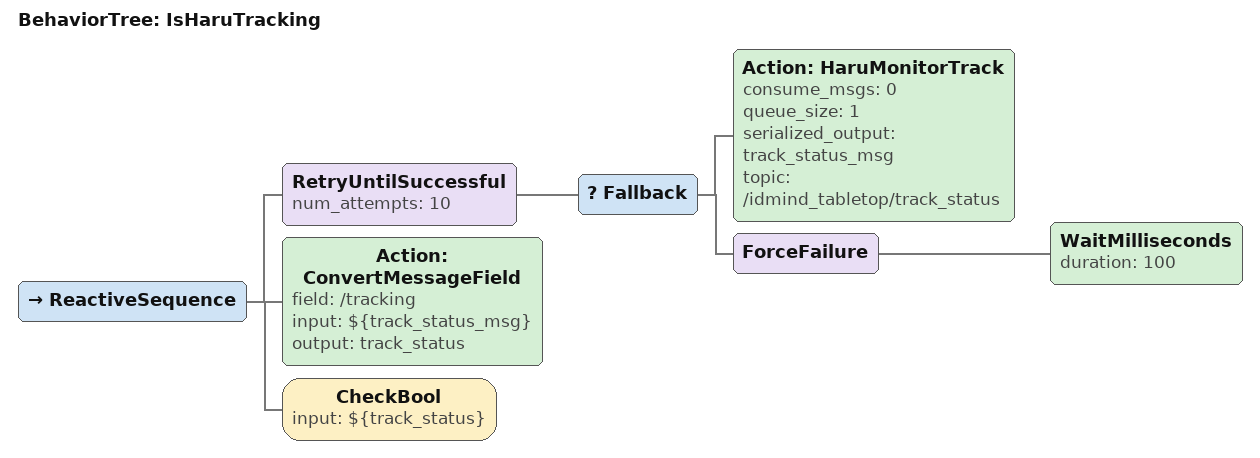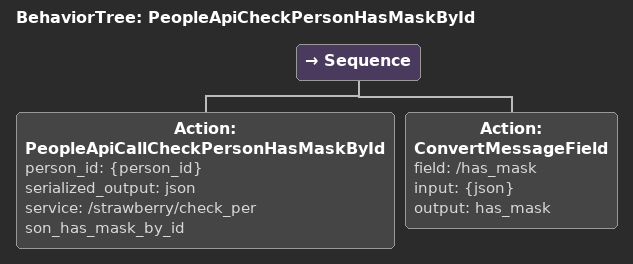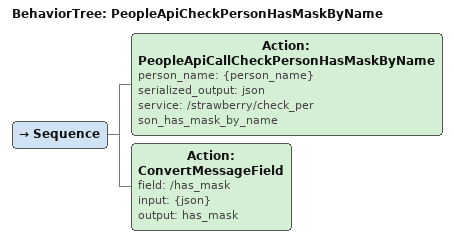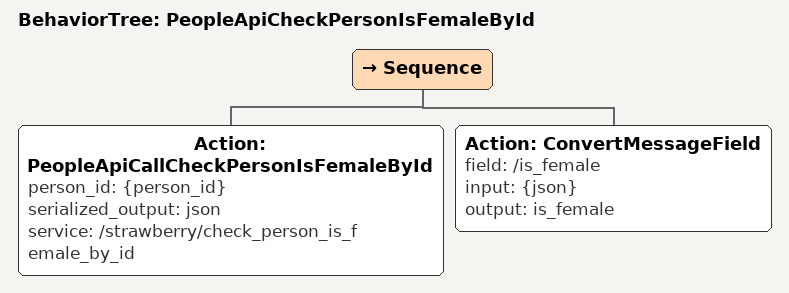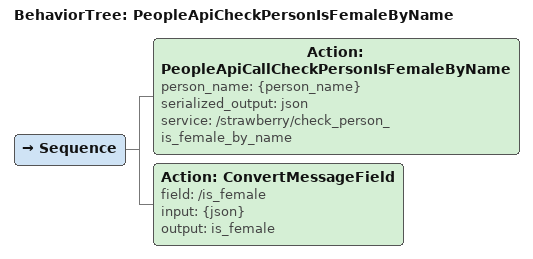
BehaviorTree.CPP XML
<BehaviorTree ID="IsHaruTracking">
    <ReactiveSequence>
        <RetryUntilSuccessful num_attempts="10">
            <Fallback>
                <Action ID="HaruMonitorTrack" consume_msgs="0" queue_size="1" serialized_output="track_status_msg" topic="/idmind_tabletop/track_status"/>
                <ForceFailure>
                    <WaitMilliseconds duration="100"/>
                </ForceFailure>
            </Fallback>
        </RetryUntilSuccessful>
        <Action ID="ConvertMessageField" field="/tracking" input="${track_status_msg}" output="track_status"/>
        <CheckBool input="${track_status}"/>
    </ReactiveSequence>
</BehaviorTree>

<BehaviorTree ID="PeopleApiCheckPersonHasMaskById">
    <Sequence>
        <Action ID="PeopleApiCallCheckPersonHasMaskById" person_id="{person_id}" serialized_output="json" service="/strawberry/check_person_has_mask_by_id"/>
        <Action ID="ConvertMessageField" field="/has_mask" input="{json}" output="has_mask"/>
    </Sequence>
</BehaviorTree>

<BehaviorTree ID="PeopleApiCheckPersonHasMaskByName">
    <Sequence>
        <Action ID="PeopleApiCallCheckPersonHasMaskByName" person_name="{person_name}" serialized_output="json" service="/strawberry/check_person_has_mask_by_name"/>
        <Action ID="ConvertMessageField" field="/has_mask" input="{json}" output="has_mask"/>
    </Sequence>
</BehaviorTree>

<BehaviorTree ID="PeopleApiCheckPersonIsFemaleById">
    <Sequence>
        <Action ID="PeopleApiCallCheckPersonIsFemaleById" person_id="{person_id}" serialized_output="json" service="/strawberry/check_person_is_female_by_id"/>
        <Action ID="ConvertMessageField" field="/is_female" input="{json}" output="is_female"/>
    </Sequence>
</BehaviorTree>

<BehaviorTree ID="PeopleApiCheckPersonIsFemaleByName">
    <Sequence>
        <Action ID="PeopleApiCallCheckPersonIsFemaleByName" person_name="{person_name}" serialized_output="json" service="/strawberry/check_person_is_female_by_name"/>
        <Action ID="ConvertMessageField" field="/is_female" input="{json}" output="is_female"/>
    </Sequence>
</BehaviorTree>
